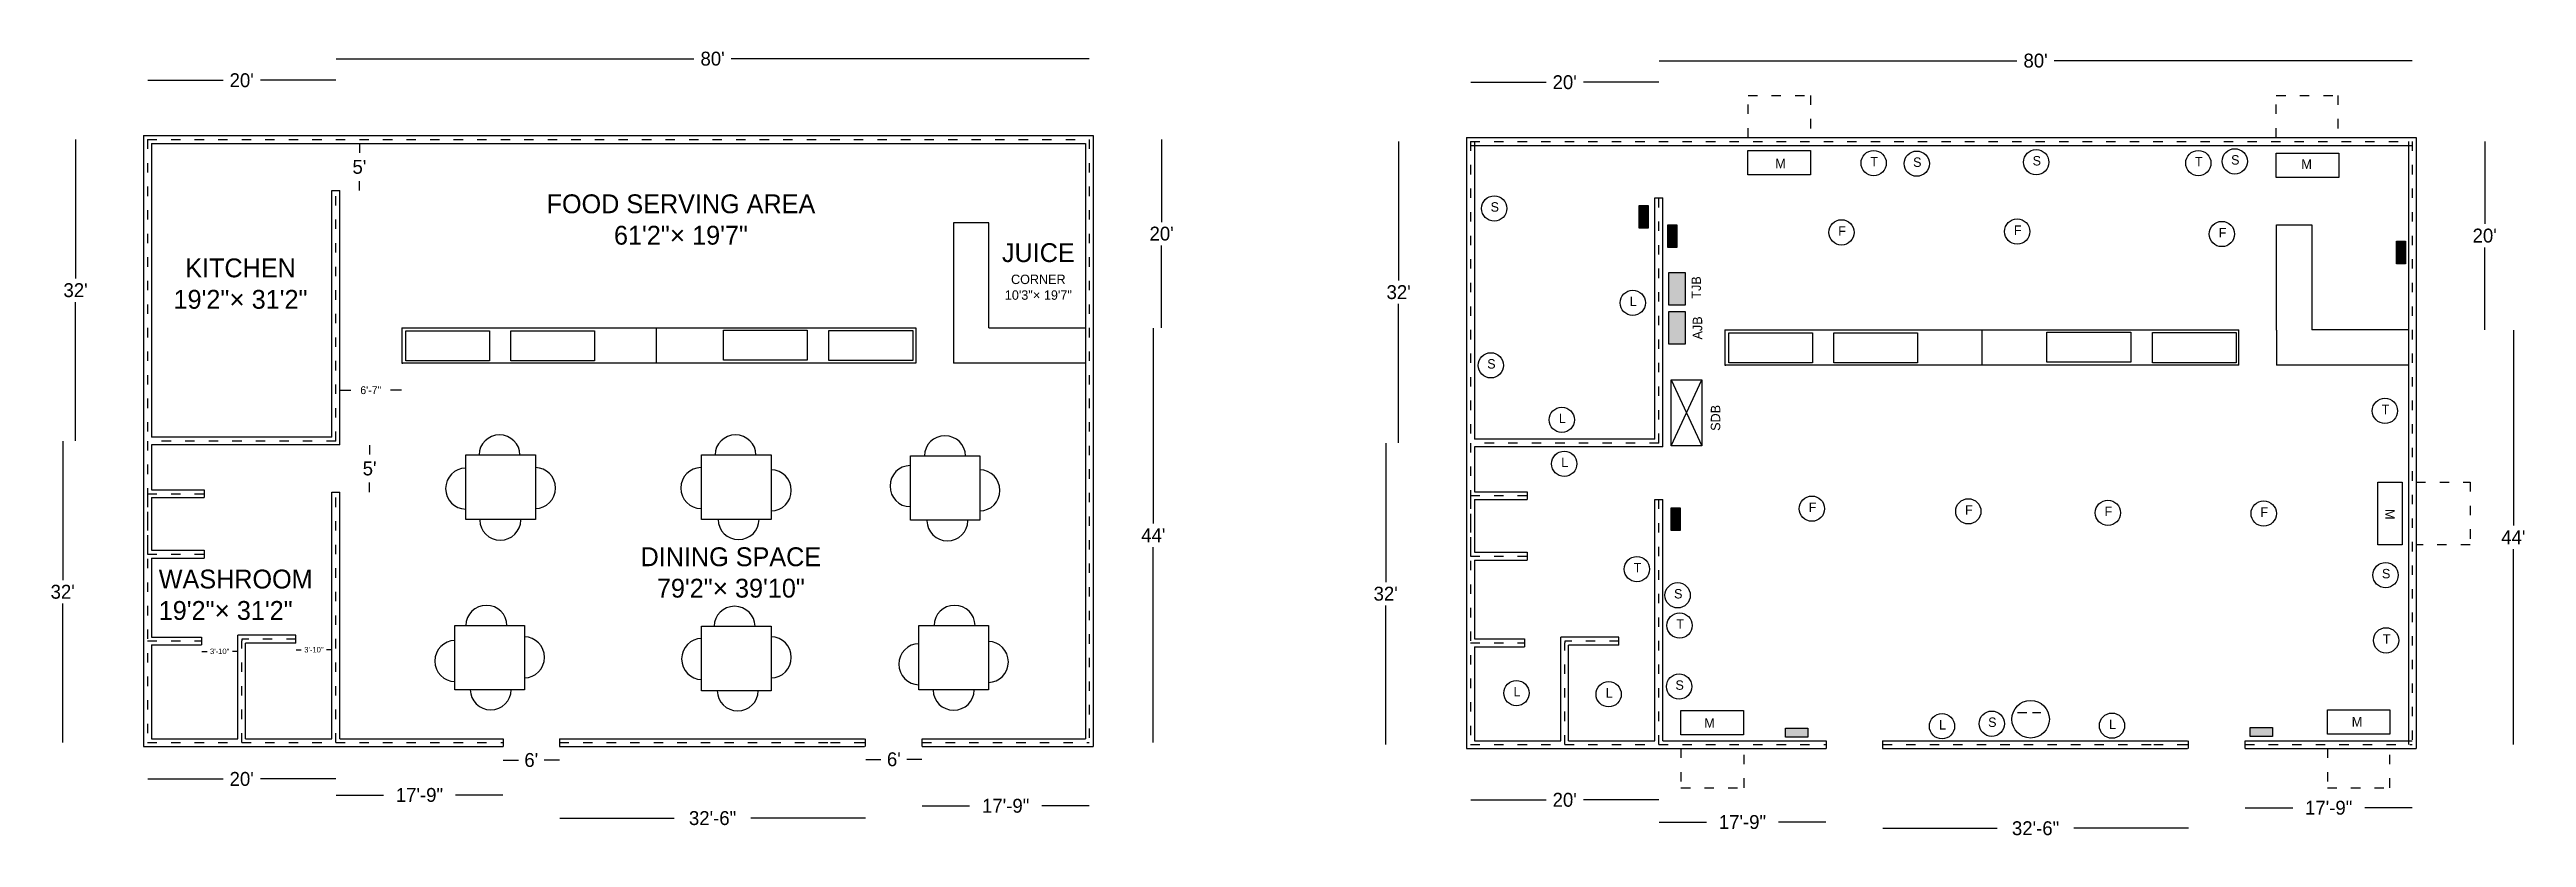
# Model space of a CAD drawing. Header units: inches. Extents: x -9 to 3147, y -5 to 998.
import ezdxf

# ---------------------------------------------------------------- set-up
doc = ezdxf.new("R2010")
doc.units = ezdxf.units.IN
doc.header["$MEASUREMENT"] = 0
doc.linetypes.add('ACAD_ISO03W100', pattern=[30, 12, -18])
doc.dimstyles.get("Standard").update_dxf_attribs({"dimtxt": 17.68, "dimasz": 0.18, "dimexe": 0.18, "dimexo": 0.0625, "dimgap": 6.09, "dimtad": 0, "dimtih": 1, "dimtoh": 1, "dimdec": 0, "dimzin": 0, "dimdsep": 46, "dimlunit": 3, "dimtxsty": 'Standard', "dimcen": 0.09, "dimse1": 1, "dimse2": 1, "dimadec": 0, "dimazin": 0, "dimtfac": 1, "dimtdec": 0, "dimtofl": 0, "dimtmove": 0, "dimatfit": 3, "dimfxl": 1, "dimtolj": 1, "dimtzin": 0, "dimarcsym": 0})

# ---------------------------------------------------------------- blocks, each defined once
blk = doc.blocks.new('*D31')
at = {"color": 0, "lineweight": -2}
for p, q in [((1801.9, 956.4), (1898, 956.4)), ((2041.6, 956.4), (1945.5, 956.4))]:
    blk.add_line(p, q, dxfattribs=at)
at = {"color": 0}
for points in [[(1801.9, 956.4), (1801.9, 956.3), (1801.7, 956.4)], [(2041.6, 956.4), (2041.6, 956.3), (2041.7, 956.4)]]:
    blk.add_solid(points, dxfattribs=at)
at = {"layer": 'Defpoints', "color": 0}
for p in [(2041.7, 956.4), (1801.7, 881.1), (2041.7, 881.1)]:
    blk.add_point(p, dxfattribs=at)
at = {"color": 0, "insert": (1921.7, 956.4), "char_height": 17.68, "attachment_point": 5}
blk.add_mtext("\\A1;20'", dxfattribs=at)
blk = doc.blocks.new('*D32')
at = {"color": 0, "lineweight": -2}
for p, q in [((2041.9, 983.9), (2498, 983.9)), ((3001.6, 983.9), (2545.5, 983.9))]:
    blk.add_line(p, q, dxfattribs=at)
at = {"color": 0}
for points in [[(2041.9, 984), (2041.9, 983.9), (2041.7, 983.9)], [(3001.6, 984), (3001.6, 983.9), (3001.7, 983.9)]]:
    blk.add_solid(points, dxfattribs=at)
at = {"layer": 'Defpoints', "color": 0}
for p in [(3001.7, 983.9), (2041.7, 881.1), (3001.7, 881.1)]:
    blk.add_point(p, dxfattribs=at)
at = {"color": 0, "insert": (2521.7, 983.9), "char_height": 17.68, "attachment_point": 5}
blk.add_mtext("\\A1;80'", dxfattribs=at)
blk = doc.blocks.new('*D33')
at = {"color": 0, "lineweight": -2}
for p, q in [((1710.1, 880.9), (1710.1, 704)), ((1710.1, 497.2), (1710.1, 674.1))]:
    blk.add_line(p, q, dxfattribs=at)
at = {"color": 0}
for points in [[(1710.1, 880.9), (1710.1, 880.9), (1710.1, 881.1)], [(1710.1, 497.2), (1710.1, 497.2), (1710.1, 497.1)]]:
    blk.add_solid(points, dxfattribs=at)
at = {"layer": 'Defpoints', "color": 0}
for p in [(1710.1, 881.1), (1801.7, 881.1), (1801.7, 497.1)]:
    blk.add_point(p, dxfattribs=at)
at = {"color": 0, "insert": (1710.1, 689.1), "char_height": 17.68, "attachment_point": 5}
blk.add_mtext("\\A1;32'", dxfattribs=at)
blk = doc.blocks.new('*D34')
at = {"color": 0, "lineweight": -2}
for p, q in [((1693.6, 496.9), (1693.6, 320)), ((1693.6, 113.2), (1693.6, 290.1))]:
    blk.add_line(p, q, dxfattribs=at)
at = {"color": 0}
for points in [[(1693.6, 496.9), (1693.7, 496.9), (1693.6, 497.1)], [(1693.6, 113.2), (1693.7, 113.2), (1693.6, 113.1)]]:
    blk.add_solid(points, dxfattribs=at)
at = {"layer": 'Defpoints', "color": 0}
for p in [(1801.7, 497.1), (1693.6, 113.1), (1801.7, 113.1)]:
    blk.add_point(p, dxfattribs=at)
at = {"color": 0, "insert": (1693.6, 305.1), "char_height": 17.68, "attachment_point": 5}
blk.add_mtext("\\A1;32'", dxfattribs=at)
blk = doc.blocks.new('*D27')
at = {"color": 0, "lineweight": -2}
for p, q in [((1801.9, 42.7), (1898, 42.7)), ((2041.6, 42.7), (1945.5, 42.7))]:
    blk.add_line(p, q, dxfattribs=at)
at = {"color": 0}
for points in [[(1801.9, 42.8), (1801.9, 42.7), (1801.7, 42.7)], [(2041.6, 42.8), (2041.6, 42.7), (2041.7, 42.7)]]:
    blk.add_solid(points, dxfattribs=at)
at = {"layer": 'Defpoints', "color": 0}
for p in [(1801.7, 89), (2041.7, 89), (2041.7, 42.7)]:
    blk.add_point(p, dxfattribs=at)
at = {"color": 0, "insert": (1921.7, 42.7), "char_height": 17.68, "attachment_point": 5}
blk.add_mtext("\\A1;20'", dxfattribs=at)
blk = doc.blocks.new('*D28')
at = {"color": 0, "lineweight": -2}
for p, q in [((2041.9, 14.4), (2102.4, 14.4)), ((2254.6, 14.4), (2194.1, 14.4))]:
    blk.add_line(p, q, dxfattribs=at)
at = {"color": 0}
for points in [[(2041.9, 14.4), (2041.9, 14.4), (2041.7, 14.4)], [(2254.6, 14.4), (2254.6, 14.4), (2254.8, 14.4)]]:
    blk.add_solid(points, dxfattribs=at)
at = {"layer": 'Defpoints', "color": 0}
for p in [(2041.7, 81.1), (2254.8, 81.1), (2254.8, 14.4)]:
    blk.add_point(p, dxfattribs=at)
at = {"color": 0, "insert": (2148.2, 14.4), "char_height": 17.68, "attachment_point": 5}
blk.add_mtext('\\A1;17\'-9"', dxfattribs=at)
blk = doc.blocks.new('*D35')
at = {"color": 0, "lineweight": -2}
for p, q in [((2788.9, 32.6), (2849.4, 32.6)), ((3001.6, 32.6), (2941.1, 32.6))]:
    blk.add_line(p, q, dxfattribs=at)
at = {"color": 0}
for points in [[(2788.9, 32.6), (2788.9, 32.6), (2788.7, 32.6)], [(3001.6, 32.6), (3001.6, 32.6), (3001.7, 32.6)]]:
    blk.add_solid(points, dxfattribs=at)
at = {"layer": 'Defpoints', "color": 0}
for p in [(2788.7, 113.1), (3001.7, 113.1), (2788.7, 32.6)]:
    blk.add_point(p, dxfattribs=at)
at = {"color": 0, "insert": (2895.2, 32.6), "char_height": 17.68, "attachment_point": 5}
blk.add_mtext('\\A1;17\'-9"', dxfattribs=at)
blk = doc.blocks.new('*D29')
at = {"color": 0, "lineweight": -2}
for p, q in [((3130.5, 640.9), (3130.5, 392)), ((3130.5, 113.2), (3130.5, 362.1))]:
    blk.add_line(p, q, dxfattribs=at)
at = {"color": 0}
for points in [[(3130.4, 640.9), (3130.5, 640.9), (3130.5, 641.1)], [(3130.4, 113.2), (3130.5, 113.2), (3130.5, 113.1)]]:
    blk.add_solid(points, dxfattribs=at)
at = {"layer": 'Defpoints', "color": 0}
for p in [(3048.9, 641.1), (3130.5, 641.1), (3048.9, 113.1)]:
    blk.add_point(p, dxfattribs=at)
at = {"color": 0, "insert": (3130.5, 377.1), "char_height": 17.68, "attachment_point": 5}
blk.add_mtext("\\A1;44'", dxfattribs=at)
blk = doc.blocks.new('*D30')
at = {"color": 0, "lineweight": -2}
for p, q in [((3094, 880.9), (3094, 776)), ((3094, 641.2), (3094, 746.1))]:
    blk.add_line(p, q, dxfattribs=at)
at = {"color": 0}
for points in [[(3094, 880.9), (3094, 880.9), (3094, 881.1)], [(3094, 641.2), (3094, 641.2), (3094, 641.1)]]:
    blk.add_solid(points, dxfattribs=at)
at = {"layer": 'Defpoints', "color": 0}
for p in [(3001.7, 881.1), (3094, 881.1), (3001.7, 641.1)]:
    blk.add_point(p, dxfattribs=at)
at = {"color": 0, "insert": (3094, 761.1), "char_height": 17.68, "attachment_point": 5}
blk.add_mtext("\\A1;20'", dxfattribs=at)
blk = doc.blocks.new('*D44')
at = {"color": 0, "lineweight": -2}
for p, q in [((116.1, 958.9), (212.1, 958.9)), ((355.7, 958.9), (259.7, 958.9))]:
    blk.add_line(p, q, dxfattribs=at)
at = {"color": 0}
for points in [[(116.1, 958.9), (116.1, 958.8), (115.9, 958.9)], [(355.7, 958.9), (355.7, 958.8), (355.9, 958.9)]]:
    blk.add_solid(points, dxfattribs=at)
at = {"layer": 'Defpoints', "color": 0}
for p in [(355.9, 958.9), (115.9, 883.6), (355.9, 883.6)]:
    blk.add_point(p, dxfattribs=at)
at = {"color": 0, "insert": (235.9, 958.9), "char_height": 17.68, "attachment_point": 5}
blk.add_mtext("\\A1;20'", dxfattribs=at)
blk = doc.blocks.new('*D45')
at = {"color": 0, "lineweight": -2}
for p, q in [((356.1, 986.4), (812.1, 986.4)), ((1315.7, 986.4), (859.7, 986.4))]:
    blk.add_line(p, q, dxfattribs=at)
at = {"color": 0}
for points in [[(356.1, 986.5), (356.1, 986.4), (355.9, 986.4)], [(1315.7, 986.5), (1315.7, 986.4), (1315.9, 986.4)]]:
    blk.add_solid(points, dxfattribs=at)
at = {"layer": 'Defpoints', "color": 0}
for p in [(1315.9, 986.4), (355.9, 883.6), (1315.9, 883.6)]:
    blk.add_point(p, dxfattribs=at)
at = {"color": 0, "insert": (835.9, 986.4), "char_height": 17.68, "attachment_point": 5}
blk.add_mtext("\\A1;80'", dxfattribs=at)
blk = doc.blocks.new('*D46')
at = {"color": 0, "lineweight": -2}
for p, q in [((24.2, 883.4), (24.2, 706.5)), ((24.2, 499.7), (24.2, 676.6))]:
    blk.add_line(p, q, dxfattribs=at)
at = {"color": 0}
for points in [[(24.2, 883.4), (24.3, 883.4), (24.2, 883.6)], [(24.2, 499.7), (24.3, 499.7), (24.2, 499.6)]]:
    blk.add_solid(points, dxfattribs=at)
at = {"layer": 'Defpoints', "color": 0}
for p in [(24.2, 883.6), (115.9, 883.6), (115.9, 499.6)]:
    blk.add_point(p, dxfattribs=at)
at = {"color": 0, "insert": (24.2, 691.6), "char_height": 17.68, "attachment_point": 5}
blk.add_mtext("\\A1;32'", dxfattribs=at)
blk = doc.blocks.new('*D47')
at = {"color": 0, "lineweight": -2}
for p, q in [((7.8, 499.4), (7.8, 322.5)), ((7.8, 115.7), (7.8, 292.6))]:
    blk.add_line(p, q, dxfattribs=at)
at = {"color": 0}
for points in [[(7.8, 499.4), (7.8, 499.4), (7.8, 499.6)], [(7.8, 115.7), (7.8, 115.7), (7.8, 115.6)]]:
    blk.add_solid(points, dxfattribs=at)
at = {"layer": 'Defpoints', "color": 0}
for p in [(115.9, 499.6), (7.8, 115.6), (115.9, 115.6)]:
    blk.add_point(p, dxfattribs=at)
at = {"color": 0, "insert": (7.8, 307.6), "char_height": 17.68, "attachment_point": 5}
blk.add_mtext("\\A1;32'", dxfattribs=at)
blk = doc.blocks.new('*D48')
at = {"color": 0, "lineweight": -2}
for p, q in [((116.1, 69.3), (212.1, 69.3)), ((355.7, 69.3), (259.7, 69.3))]:
    blk.add_line(p, q, dxfattribs=at)
at = {"color": 0}
for points in [[(116.1, 69.4), (116.1, 69.3), (115.9, 69.3)], [(355.7, 69.4), (355.7, 69.3), (355.9, 69.3)]]:
    blk.add_solid(points, dxfattribs=at)
at = {"layer": 'Defpoints', "color": 0}
for p in [(115.9, 115.6), (355.9, 115.6), (355.9, 69.3)]:
    blk.add_point(p, dxfattribs=at)
at = {"color": 0, "insert": (235.9, 69.3), "char_height": 17.68, "attachment_point": 5}
blk.add_mtext("\\A1;20'", dxfattribs=at)
blk = doc.blocks.new('*D49')
at = {"color": 0, "lineweight": -2}
for p, q in [((356.1, 48.9), (416.5, 48.9)), ((568.7, 48.9), (508.3, 48.9))]:
    blk.add_line(p, q, dxfattribs=at)
at = {"color": 0}
for points in [[(356.1, 48.9), (356.1, 48.8), (355.9, 48.9)], [(568.7, 48.9), (568.7, 48.8), (568.9, 48.9)]]:
    blk.add_solid(points, dxfattribs=at)
at = {"layer": 'Defpoints', "color": 0}
for p in [(355.9, 115.6), (568.9, 115.6), (568.9, 48.9)]:
    blk.add_point(p, dxfattribs=at)
at = {"color": 0, "insert": (462.4, 48.9), "char_height": 17.68, "attachment_point": 5}
blk.add_mtext('\\A1;17\'-9"', dxfattribs=at)
blk = doc.blocks.new('*D50')
at = {"color": 0, "lineweight": -2}
for p, q in [((1103.1, 35.1), (1163.5, 35.1)), ((1315.7, 35.1), (1255.3, 35.1))]:
    blk.add_line(p, q, dxfattribs=at)
at = {"color": 0}
for points in [[(1103.1, 35.1), (1103.1, 35.1), (1102.9, 35.1)], [(1315.7, 35.1), (1315.7, 35.1), (1315.9, 35.1)]]:
    blk.add_solid(points, dxfattribs=at)
at = {"layer": 'Defpoints', "color": 0}
for p in [(1102.9, 115.6), (1315.9, 115.6), (1102.9, 35.1)]:
    blk.add_point(p, dxfattribs=at)
at = {"color": 0, "insert": (1209.4, 35.1), "char_height": 17.68, "attachment_point": 5}
blk.add_mtext('\\A1;17\'-9"', dxfattribs=at)
blk = doc.blocks.new('*D51')
at = {"color": 0, "lineweight": -2}
for p, q in [((1397.5, 643.4), (1397.5, 394.5)), ((1397.5, 115.7), (1397.5, 364.6))]:
    blk.add_line(p, q, dxfattribs=at)
at = {"color": 0}
for points in [[(1397.5, 643.4), (1397.5, 643.4), (1397.5, 643.6)], [(1397.5, 115.7), (1397.5, 115.7), (1397.5, 115.6)]]:
    blk.add_solid(points, dxfattribs=at)
at = {"layer": 'Defpoints', "color": 0}
for p in [(1315.9, 643.6), (1397.5, 643.6), (1315.9, 115.6)]:
    blk.add_point(p, dxfattribs=at)
at = {"color": 0, "insert": (1397.5, 379.6), "char_height": 17.68, "attachment_point": 5}
blk.add_mtext("\\A1;44'", dxfattribs=at)
blk = doc.blocks.new('*D40')
at = {"color": 0, "lineweight": -2}
for p, q in [((1408.1, 883.4), (1408.1, 778.5)), ((1408.1, 643.7), (1408.1, 748.6))]:
    blk.add_line(p, q, dxfattribs=at)
at = {"color": 0}
for points in [[(1408.1, 883.4), (1408.2, 883.4), (1408.1, 883.6)], [(1408.1, 643.7), (1408.2, 643.7), (1408.1, 643.6)]]:
    blk.add_solid(points, dxfattribs=at)
at = {"layer": 'Defpoints', "color": 0}
for p in [(1315.9, 883.6), (1408.1, 883.6), (1315.9, 643.6)]:
    blk.add_point(p, dxfattribs=at)
at = {"color": 0, "insert": (1408.1, 763.6), "char_height": 17.68, "attachment_point": 5}
blk.add_mtext("\\A1;20'", dxfattribs=at)
blk = doc.blocks.new('*D41')
at = {"color": 0, "lineweight": -2}
for p, q in [((569.1, 93.4), (588.5, 93.4)), ((640.7, 93.4), (621.3, 93.4))]:
    blk.add_line(p, q, dxfattribs=at)
at = {"color": 0}
for points in [[(569.1, 93.4), (569.1, 93.3), (568.9, 93.4)], [(640.7, 93.4), (640.7, 93.3), (640.9, 93.4)]]:
    blk.add_solid(points, dxfattribs=at)
at = {"layer": 'Defpoints', "color": 0}
for p in [(568.9, 115.6), (640.9, 115.6), (640.9, 93.4)]:
    blk.add_point(p, dxfattribs=at)
at = {"color": 0, "insert": (604.9, 93.4), "char_height": 17.68, "attachment_point": 5}
blk.add_mtext("\\A1;6'", dxfattribs=at)
blk = doc.blocks.new('*D52')
at = {"color": 0, "lineweight": -2}
for p, q in [((1031.1, 94.3), (1050.5, 94.3)), ((1102.7, 94.3), (1083.3, 94.3))]:
    blk.add_line(p, q, dxfattribs=at)
at = {"color": 0}
for points in [[(1031.1, 94.3), (1031.1, 94.2), (1030.9, 94.3)], [(1102.7, 94.3), (1102.7, 94.2), (1102.9, 94.3)]]:
    blk.add_solid(points, dxfattribs=at)
at = {"layer": 'Defpoints', "color": 0}
for p in [(1030.9, 115.6), (1102.9, 115.6), (1102.9, 94.3)]:
    blk.add_point(p, dxfattribs=at)
at = {"color": 0, "insert": (1066.9, 94.3), "char_height": 17.68, "attachment_point": 5}
blk.add_mtext("\\A1;6'", dxfattribs=at)
blk = doc.blocks.new('*D53')
at = {"color": 0, "lineweight": -2}
for p, q in [((361.1, 564.3), (375.1, 564.3)), ((439.7, 564.3), (425.6, 564.3))]:
    blk.add_line(p, q, dxfattribs=at)
at = {"color": 0}
for points in [[(361.1, 564.3), (361.1, 564.2), (360.9, 564.3)], [(439.7, 564.3), (439.7, 564.2), (439.9, 564.3)]]:
    blk.add_solid(points, dxfattribs=at)
at = {"layer": 'Defpoints', "color": 0}
for p in [(360.9, 621.2), (439.9, 621.2), (360.9, 564.3)]:
    blk.add_point(p, dxfattribs=at)
at = {"color": 0, "insert": (400.4, 564.3), "char_height": 10, "attachment_point": 5}
blk.add_mtext('\\A1;6\'-7"', dxfattribs=at)
blk = doc.blocks.new('*D54')
at = {"color": 0, "linetype": 'ACAD_ISO03W100', "lineweight": -2}
for p, q in [((385.9, 878.4), (385.9, 863.5)), ((385.9, 818.7), (385.9, 833.6))]:
    blk.add_line(p, q, dxfattribs=at)
at = {"color": 0, "linetype": 'ACAD_ISO03W100'}
for points in [[(385.9, 878.4), (385.9, 878.4), (385.9, 878.6)], [(385.9, 818.7), (385.9, 818.7), (385.9, 818.6)]]:
    blk.add_solid(points, dxfattribs=at)
at = {"layer": 'Defpoints', "color": 0, "linetype": 'ACAD_ISO03W100'}
for p in [(355.9, 878.6), (385.9, 878.6), (355.9, 818.6)]:
    blk.add_point(p, dxfattribs=at)
at = {"color": 0, "linetype": 'ACAD_ISO03W100', "insert": (385.9, 848.6), "char_height": 17.68, "attachment_point": 5}
blk.add_mtext("\\A1;5'", dxfattribs=at)
blk = doc.blocks.new('*D42')
at = {"color": 0, "linetype": 'ACAD_ISO03W100', "lineweight": -2}
for p, q in [((185, 231.8), (191.7, 231.8)), ((230.7, 231.8), (224, 231.8))]:
    blk.add_line(p, q, dxfattribs=at)
at = {"color": 0, "linetype": 'ACAD_ISO03W100'}
for points in [[(185, 231.9), (185, 231.8), (184.8, 231.8)], [(230.7, 231.9), (230.7, 231.8), (230.9, 231.8)]]:
    blk.add_solid(points, dxfattribs=at)
at = {"layer": 'Defpoints', "color": 0, "linetype": 'ACAD_ISO03W100'}
for p in [(184.8, 269.3), (230.9, 269.3), (184.8, 231.8)]:
    blk.add_point(p, dxfattribs=at)
at = {"color": 0, "linetype": 'ACAD_ISO03W100', "insert": (207.8, 231.8), "char_height": 7, "attachment_point": 5}
blk.add_mtext('\\A1;3\'-10"', dxfattribs=at)
blk = doc.blocks.new('*D43')
at = {"color": 0, "linetype": 'ACAD_ISO03W100', "lineweight": -2}
for p, q in [((305.1, 233.9), (311.7, 233.9)), ((350.7, 233.9), (344.1, 233.9))]:
    blk.add_line(p, q, dxfattribs=at)
at = {"color": 0, "linetype": 'ACAD_ISO03W100'}
for points in [[(305.1, 234), (305.1, 233.9), (304.9, 233.9)], [(350.7, 234), (350.7, 233.9), (350.9, 233.9)]]:
    blk.add_solid(points, dxfattribs=at)
at = {"layer": 'Defpoints', "color": 0, "linetype": 'ACAD_ISO03W100'}
for p in [(304.9, 278.9), (350.9, 278.9), (350.9, 233.9)]:
    blk.add_point(p, dxfattribs=at)
at = {"color": 0, "linetype": 'ACAD_ISO03W100', "insert": (327.9, 233.9), "char_height": 7, "attachment_point": 5}
blk.add_mtext('\\A1;3\'-10"', dxfattribs=at)
blk = doc.blocks.new('*D55')
at = {"color": 0, "linetype": 'ACAD_ISO03W100', "lineweight": -2}
for p, q in [((398.9, 494.4), (398.9, 479.5)), ((398.9, 434.7), (398.9, 449.6))]:
    blk.add_line(p, q, dxfattribs=at)
at = {"color": 0, "linetype": 'ACAD_ISO03W100'}
for points in [[(398.9, 494.4), (398.9, 494.4), (398.9, 494.6)], [(398.9, 434.7), (398.9, 434.7), (398.9, 434.6)]]:
    blk.add_solid(points, dxfattribs=at)
at = {"layer": 'Defpoints', "color": 0, "linetype": 'ACAD_ISO03W100'}
for p in [(355.9, 494.6), (398.9, 494.6), (355.9, 434.6)]:
    blk.add_point(p, dxfattribs=at)
at = {"color": 0, "linetype": 'ACAD_ISO03W100', "insert": (398.9, 464.6), "char_height": 17.68, "attachment_point": 5}
blk.add_mtext("\\A1;5'", dxfattribs=at)
blk = doc.blocks.new('*D56')
at = {"color": 0, "lineweight": -2}
for p, q in [((641.1, 19.4), (787.1, 19.4)), ((1030.7, 19.4), (884.7, 19.4))]:
    blk.add_line(p, q, dxfattribs=at)
at = {"color": 0}
for points in [[(641.1, 19.4), (641.1, 19.3), (640.9, 19.4)], [(1030.7, 19.4), (1030.7, 19.3), (1030.9, 19.4)]]:
    blk.add_solid(points, dxfattribs=at)
at = {"layer": 'Defpoints', "color": 0}
for p in [(640.9, 115.6), (1030.9, 115.6), (1030.9, 19.4)]:
    blk.add_point(p, dxfattribs=at)
at = {"color": 0, "insert": (835.9, 19.4), "char_height": 17.68, "attachment_point": 5}
blk.add_mtext('\\A1;32\'-6"', dxfattribs=at)
blk = doc.blocks.new('*D57')
at = {"color": 0, "lineweight": -2}
for p, q in [((2326.9, 6.5), (2472.9, 6.5)), ((2716.6, 6.5), (2570.6, 6.5))]:
    blk.add_line(p, q, dxfattribs=at)
at = {"color": 0}
for points in [[(2326.9, 6.5), (2326.9, 6.5), (2326.8, 6.5)], [(2716.6, 6.5), (2716.6, 6.5), (2716.7, 6.5)]]:
    blk.add_solid(points, dxfattribs=at)
at = {"layer": 'Defpoints', "color": 0}
for p in [(2326.8, 113.1), (2716.7, 113.1), (2716.7, 6.5)]:
    blk.add_point(p, dxfattribs=at)
at = {"color": 0, "insert": (2521.7, 6.5), "char_height": 17.68, "attachment_point": 5}
blk.add_mtext('\\A1;32\'-6"', dxfattribs=at)

msp = doc.modelspace()

# ---------------------------------------------------------------- hatches: boundary and pattern name
for color, points in [(8, [(2028.2, 799.4), (2016.5, 799.4), (2016.5, 770.7), (2028.2, 770.7)]), (8, [(2064.8, 774.7), (2053.2, 774.7), (2053.2, 746), (2064.8, 746)]), (8, [(2993.1, 754.1), (2981.5, 754.1), (2981.5, 725.4), (2993.1, 725.4)]), (74, [(2075.1, 714.4), (2054.6, 714.4), (2054.6, 672.5), (2075.1, 672.5)]), (4, [(2075.1, 664.7), (2054.6, 664.7), (2054.6, 622.9), (2075.1, 622.9)]), (8, [(2069, 414.4), (2057.3, 414.4), (2057.3, 385.7), (2069, 385.7)])]:
    msp.add_hatch(color=color).paths.add_polyline_path(points)
h = msp.add_hatch(color=8)
h.paths.add_polyline_path([(2231.7, 134.1), (2203.1, 134.1), (2203.1, 122.5), (2231.7, 122.5)])
h.paths.add_polyline_path([(2823.7, 135), (2795.1, 135), (2795.1, 123.3), (2823.7, 123.3)])

# ---------------------------------------------------------------- linework, layer by layer
at = {"linetype": 'ACAD_ISO03W100'}
for p, q in [((2155.3, 886.1), (2155.3, 939.7)), ((2155.3, 939.7), (2234.8, 939.7)), ((2234.8, 939.7), (2234.8, 886.1)), ((2828.4, 886.1), (2828.4, 939.7)), ((2828.4, 939.7), (2906.7, 939.7)), ((2906.7, 939.7), (2906.7, 886.1)), ((115.9, 883.6), (355.9, 883.6)), ((115.9, 883.6), (115.9, 499.6)), ((115.9, 883.6), (115.9, 499.6)), ((355.9, 883.6), (1315.9, 883.6)), ((1315.9, 883.6), (1315.9, 643.6)), ((1801.7, 881.1), (2041.7, 881.1)), ((1801.7, 881.1), (1801.7, 497.1)), ((1801.7, 881.1), (1801.7, 497.1)), ((2041.7, 881.1), (3001.7, 881.1)), ((3001.7, 881.1), (3001.7, 641.1)), ((350.9, 818.6), (360.9, 818.6)), ((355.9, 499.6), (355.9, 818.6)), ((2041.7, 497.1), (2041.7, 809.1)), ((1315.9, 643.6), (1315.9, 115.6)), ((3001.7, 641.1), (3001.7, 113.1)), ((115.9, 499.6), (115.9, 115.6)), ((355.9, 499.6), (115.9, 499.6)), ((115.9, 499.6), (115.9, 427.6)), ((355.9, 494.6), (120.9, 494.6)), ((1801.7, 497.1), (1801.7, 113.1)), ((2041.7, 497.1), (1801.7, 497.1)), ((1801.7, 497.1), (1801.7, 425.1)), ((2041.7, 492.1), (1806.7, 492.1)), ((3006.7, 447.3), (3075.4, 447.3)), ((3075.4, 447.3), (3075.4, 367.6)), ((115.9, 432.6), (187.9, 432.6)), ((115.9, 427.6), (115.9, 355.6)), ((350.9, 434.6), (360.9, 434.6)), ((355.9, 115.6), (355.9, 434.6)), ((1801.7, 430.1), (1873.7, 430.1)), ((1801.7, 425.1), (1801.7, 353.1)), ((2041.7, 113.1), (2041.7, 425.1)), ((115.9, 355.6), (187.9, 355.6)), ((1801.7, 353.1), (1873.7, 353.1)), ((3075.4, 367.6), (3006.7, 367.6)), ((115.9, 245.1), (184.8, 245.1)), ((304.9, 247.3), (235.9, 247.3)), ((235.9, 247.3), (235.9, 245.1)), ((235.9, 115.6), (235.9, 245.1)), ((1801.7, 242.6), (1870.6, 242.6)), ((1990.7, 244.8), (1921.7, 244.8)), ((1921.7, 244.8), (1921.7, 242.6)), ((1921.7, 113.1), (1921.7, 242.6)), ((115.9, 115.6), (355.9, 115.6)), ((355.9, 115.6), (568.9, 115.6)), ((640.9, 115.6), (986.3, 115.6)), ((986.3, 115.6), (1017.5, 115.6)), ((1017.5, 120.6), (1030.9, 120.6)), ((1017.5, 115.6), (1030.9, 115.6)), ((1017.5, 110.6), (1030.9, 110.6)), ((1102.9, 115.6), (1315.9, 115.6)), ((1801.7, 113.1), (2041.7, 113.1)), ((2041.7, 113.1), (2254.8, 113.1)), ((2069.8, 108.1), (2069.8, 58.2)), ((2150.5, 58.2), (2150.5, 108.1)), ((2326.8, 113.1), (2672.2, 113.1)), ((2672.2, 113.1), (2703.4, 113.1)), ((2703.4, 118.1), (2716.7, 118.1)), ((2703.4, 113.1), (2716.7, 113.1)), ((2703.4, 108.1), (2716.7, 108.1)), ((2788.7, 113.1), (3001.7, 113.1)), ((2893.6, 108.1), (2893.6, 58.2)), ((2973.3, 58.2), (2973.3, 108.1)), ((2069.8, 58.2), (2150.5, 58.2)), ((2893.6, 58.2), (2973.3, 58.2))]:
    msp.add_line(p, q, dxfattribs=at)
for p, q in [((110.9, 888.6), (355.9, 888.6)), ((110.9, 888.6), (110.9, 499.6)), ((355.9, 888.6), (1320.9, 888.6)), ((1320.9, 888.6), (1320.9, 643.6)), ((1796.7, 886.1), (2041.7, 886.1)), ((1796.7, 886.1), (1796.7, 497.1)), ((2041.7, 886.1), (3006.7, 886.1)), ((3006.7, 886.1), (3006.7, 641.1)), ((120.9, 878.6), (355.9, 878.6)), ((120.9, 878.6), (120.9, 504.6)), ((355.9, 878.6), (1310.9, 878.6)), ((1310.9, 878.6), (1310.9, 643.6)), ((1801.7, 876.1), (2041.7, 876.1)), ((1806.7, 881.1), (1806.7, 502.1)), ((2041.7, 876.1), (3001.7, 876.1)), ((2996.7, 881.1), (2996.7, 641.1)), ((350.9, 504.6), (350.9, 818.6)), ((360.9, 494.6), (360.9, 818.6)), ((2036.7, 502.1), (2036.7, 809.1)), ((2036.7, 809.1), (2046.7, 809.1)), ((2046.7, 492.1), (2046.7, 809.1)), ((1187.9, 777.6), (1142.9, 777.6)), ((1142.9, 777.6), (1142.9, 643.6)), ((1187.9, 643.6), (1187.9, 777.6)), ((2828.7, 640.9), (2828.7, 774.9)), ((2828.7, 774.9), (2873.7, 774.9)), ((2873.7, 774.9), (2873.9, 641)), ((439.9, 643.6), (1094.9, 643.6)), ((439.9, 643.6), (439.9, 598.8)), ((764.1, 643.6), (764.1, 598.8)), ((1094.9, 643.6), (1094.9, 598.8)), ((1142.9, 643.6), (1142.9, 598.8)), ((1187.9, 643.6), (1310.9, 643.6)), ((1310.9, 643.6), (1310.9, 120.6)), ((1320.9, 643.6), (1320.9, 110.6)), ((2125.7, 641.1), (2780.7, 641.1)), ((2125.7, 641.1), (2125.7, 596.3)), ((2453.2, 641.1), (2453.2, 596.3)), ((2780.7, 596.3), (2780.7, 641.1)), ((2828.7, 640.9), (2828.7, 596.3)), ((2996.7, 641.1), (2873.9, 641)), ((2996.7, 641.1), (2996.7, 113.1)), ((3006.7, 641.1), (3006.7, 108.1)), ((439.9, 598.8), (441.2, 598.8)), ((1094.9, 598.8), (441.2, 598.8)), ((1310.9, 598.8), (1142.9, 598.8)), ((2057.3, 493.6), (2096.3, 577.6)), ((2057.3, 577.6), (2096.3, 493.6)), ((2125.7, 596.3), (2127.1, 596.3)), ((2780.7, 596.3), (2127.1, 596.3)), ((2996.7, 596.3), (2828.7, 596.3)), ((110.9, 499.6), (110.9, 110.6)), ((350.9, 504.6), (120.9, 504.6)), ((120.9, 494.6), (120.9, 437.6)), ((360.9, 494.6), (120.9, 494.6)), ((1796.7, 497.1), (1796.7, 108.1)), ((2036.7, 502.1), (1806.7, 502.1)), ((1806.7, 492.1), (1806.7, 435.1)), ((2046.7, 492.1), (1806.7, 492.1)), ((120.9, 437.6), (187.9, 437.6)), ((120.9, 427.6), (120.9, 360.6)), ((120.9, 427.6), (187.9, 427.6)), ((187.9, 437.6), (187.9, 427.6)), ((350.9, 120.6), (350.9, 434.6)), ((360.9, 120.6), (360.9, 434.6)), ((1806.7, 435.1), (1873.7, 435.1)), ((1806.7, 425.1), (1806.7, 358.1)), ((1806.7, 425.1), (1873.7, 425.1)), ((1873.7, 435.1), (1873.7, 425.1)), ((2036.7, 118.1), (2036.7, 425.1)), ((2036.7, 425.1), (2046.7, 425.1)), ((2046.7, 118.1), (2046.7, 425.1)), ((120.9, 360.6), (187.9, 360.6)), ((120.9, 350.6), (120.9, 250.1)), ((120.9, 350.6), (187.9, 350.6)), ((187.9, 360.6), (187.9, 350.6)), ((1806.7, 358.1), (1873.7, 358.1)), ((1806.7, 348.1), (1806.7, 247.6)), ((1806.7, 348.1), (1873.7, 348.1)), ((1873.7, 358.1), (1873.7, 348.1)), ((120.9, 250.1), (184.8, 250.1)), ((120.9, 240.1), (120.9, 120.6)), ((120.9, 240.1), (184.8, 240.1)), ((184.8, 250.1), (184.8, 240.1)), ((230.9, 120.6), (230.9, 252.3)), ((304.9, 252.3), (230.9, 252.3)), ((240.9, 120.6), (240.9, 242.3)), ((304.9, 242.3), (240.9, 242.3)), ((304.9, 242.3), (304.9, 252.3)), ((1806.7, 247.6), (1870.6, 247.6)), ((1806.7, 237.6), (1806.7, 118.1)), ((1806.7, 237.6), (1870.6, 237.6)), ((1870.6, 247.6), (1870.6, 237.6)), ((1916.7, 118.1), (1916.7, 249.8)), ((1990.7, 249.8), (1916.7, 249.8)), ((1926.7, 118.1), (1926.7, 239.8)), ((1990.7, 239.8), (1926.7, 239.8)), ((1990.7, 239.8), (1990.7, 249.8)), ((2498.6, 154), (2510.7, 154)), ((2517.6, 154), (2528.6, 154)), ((110.9, 110.6), (355.9, 110.6)), ((120.9, 120.6), (230.9, 120.6)), ((240.9, 120.6), (350.9, 120.6)), ((355.9, 110.6), (568.9, 110.6)), ((360.9, 120.6), (568.9, 120.6)), ((568.9, 120.6), (568.9, 110.6)), ((640.9, 120.6), (986.3, 120.6)), ((640.9, 120.6), (640.9, 110.6)), ((640.9, 110.6), (986.3, 110.6)), ((986.3, 120.6), (1017.5, 120.6)), ((986.3, 110.6), (1017.5, 110.6)), ((1030.9, 110.6), (1030.9, 120.6)), ((1102.9, 120.6), (1310.9, 120.6)), ((1102.9, 110.6), (1102.9, 120.6)), ((1102.9, 110.6), (1320.9, 110.6)), ((1796.7, 108.1), (2041.7, 108.1)), ((1806.7, 118.1), (1916.7, 118.1)), ((1926.7, 118.1), (2036.7, 118.1)), ((2041.7, 108.1), (2254.8, 108.1)), ((2046.7, 118.1), (2254.8, 118.1)), ((2254.8, 118.1), (2254.8, 108.1)), ((2326.8, 118.1), (2672.2, 118.1)), ((2326.8, 118.1), (2326.8, 108.1)), ((2326.8, 108.1), (2672.2, 108.1)), ((2672.2, 118.1), (2703.4, 118.1)), ((2672.2, 108.1), (2703.4, 108.1)), ((2716.7, 108.1), (2716.7, 118.1)), ((2788.7, 118.1), (3001.7, 118.1)), ((2788.7, 108.1), (2788.7, 118.1)), ((2788.7, 108.1), (3006.7, 108.1))]:
    msp.add_line(p, q)
for points in [[(2155.1, 869.5), (2234.8, 869.5), (2234.8, 838.4), (2155.1, 838.4)], [(2828.4, 866.2), (2908.1, 866.2), (2908.1, 835.2), (2828.4, 835.2)], [(2028.2, 799.4), (2028.2, 770.7), (2016.5, 770.7), (2016.5, 799.4)], [(2064.8, 774.7), (2064.8, 746), (2053.2, 746), (2053.2, 774.7)], [(2993.1, 754.1), (2993.1, 725.4), (2981.5, 725.4), (2981.5, 754.1)], [(2054.6, 714.4), (2075.1, 714.4), (2075.1, 672.5), (2054.6, 672.5)], [(2054.6, 664.7), (2075.1, 664.7), (2075.1, 622.9), (2054.6, 622.9)], [(444.9, 640), (551.8, 640), (551.8, 601.8), (444.9, 601.8)], [(578.7, 640), (685.6, 640), (685.6, 601.8), (578.7, 601.8)], [(849.8, 640.8), (956.6, 640.8), (956.6, 602.6), (849.8, 602.6)], [(984.2, 640.3), (1091.1, 640.3), (1091.1, 602.1), (984.2, 602.1)], [(2130.7, 637.5), (2237.6, 637.5), (2237.6, 599.3), (2130.7, 599.3)], [(2264.5, 637.5), (2371.4, 637.5), (2371.4, 599.3), (2264.5, 599.3)], [(2536.2, 638.1), (2643.1, 638.1), (2643.1, 599.9), (2536.2, 599.9)], [(2670.7, 637.6), (2777.5, 637.6), (2777.5, 599.4), (2670.7, 599.4)], [(2057.3, 577.6), (2096.3, 577.6), (2096.3, 493.6), (2057.3, 493.6)], [(521.6, 481.9), (610.2, 481.9), (610.2, 399.8), (521.6, 399.8)], [(822, 481.9), (910.7, 481.9), (910.7, 399.8), (822, 399.8)], [(1087.9, 480.8), (1176.5, 480.8), (1176.5, 398.7), (1087.9, 398.7)], [(2957.8, 367.6), (2957.8, 447.3), (2988.8, 447.3), (2988.8, 367.6)], [(2069, 414.4), (2069, 385.7), (2057.3, 385.7), (2057.3, 414.4)], [(507.5, 264.8), (596.2, 264.8), (596.2, 182.7), (507.5, 182.7)], [(822, 263.7), (910.7, 263.7), (910.7, 181.6), (822, 181.6)], [(1098.7, 264.8), (1187.3, 264.8), (1187.3, 182.7), (1098.7, 182.7)], [(2069.8, 156.7), (2149.5, 156.7), (2149.5, 125.6), (2069.8, 125.6)], [(2231.7, 122.5), (2203.1, 122.5), (2203.1, 134.1), (2231.7, 134.1)], [(2823.7, 123.3), (2795.1, 123.3), (2795.1, 135), (2823.7, 135)], [(2893.6, 157.2), (2973.3, 157.2), (2973.3, 126.2), (2893.6, 126.2)]]:
    msp.add_lwpolyline(points, close=True)
for centre, radius in [((2315.4, 853.5), 16.1), ((2370.3, 852.8), 16.1), ((2522.5, 854.6), 16.1), ((2729.1, 853.5), 16.1), ((2775.5, 855.7), 16.1), ((1831.9, 795.8), 16.1), ((2274.4, 765.3), 16.1), ((2498.3, 766.3), 16.1), ((2759.1, 763.2), 16.1), ((2008.4, 675.6), 16.1), ((1827.6, 596), 16.1), ((1918, 526.6), 16.1), ((2966.9, 538), 16.1), ((1921.1, 470.7), 16.1), ((2236.7, 413.5), 16.1), ((2436, 410.1), 16.1), ((2613.9, 408.2), 16.1), ((2812.4, 407.3), 16.1), ((2013.7, 336.5), 16.1), ((2065.6, 303.2), 16.1), ((2967.7, 328.9), 16.1), ((2068.1, 264.7), 16.1), ((2968.3, 245.8), 16.1), ((1860.2, 178.7), 16.1), ((1977.7, 177.2), 16.1), ((2067.5, 187), 16.1), ((2515.4, 145.4), 23.9), ((2402.5, 136.5), 16.1), ((2465.9, 139.7), 16.1), ((2619.1, 137.2), 16.1)]:
    msp.add_circle(centre, radius)
for centre, major_axis in [((564.4, 481.9), (-26.1, 0)), ((865.1, 481.9), (-26.1, 0)), ((1132, 480.8), (-26.1, 0)), ((521.3, 439.1), (0, -26.1)), ((610.2, 439.7), (0, 26.1)), ((821, 439.7), (0, -26.1)), ((910.7, 436.8), (0, 26.1)), ((1087.6, 442.2), (0, -26.1)), ((1176.5, 436.8), (0, 26.1)), ((565.4, 399), (26.1, 0)), ((869, 399.7), (26.1, 0)), ((1135.2, 398.1), (26.1, 0)), ((547.7, 264.8), (-26.1, 0)), ((863.9, 263.7), (-26.1, 0)), ((1144.3, 264.8), (-26.1, 0)), ((507.6, 219.5), (0, -26.1)), ((596.2, 224.2), (0, 26.1)), ((822, 222.1), (0, -26.1)), ((910.7, 224.2), (0, 26.1)), ((1098.8, 215.5), (0, -26.1)), ((1187.3, 218.4), (0, 26.1)), ((553.3, 182.9), (26.1, 0)), ((868, 181.6), (26.1, 0)), ((1143.1, 182.4), (26.1, 0))]:
    msp.add_ellipse(centre, major_axis=major_axis, ratio=0.977273, start_param=3.141593, end_param=6.283185)

# ---------------------------------------------------------------- texts
for s, insert, char_height, width, attachment_point in [('M', (2196.7, 853), 12, 48.693, 5), ('T', (2316.1, 855.3), 12, 16.402, 5), ('{\\C3;S}', (2371, 854.6), 12, 16.402, 5), ('S', (2523.3, 856.4), 12, 16.402, 5), ('T', (2729.8, 855.3), 12, 16.402, 5), ('{\\C3;S}', (2776.2, 857.5), 12, 16.402, 5), ('M', (2867.1, 852.2), 12, 48.693, 5), ('FOOD SERVING AREA\\P61\'2"{\\fArial|b0|i0|c0|p34;×} 19\'7"', (795.6, 781.5), 24, 451.287, 5), ('S', (1832.6, 797.6), 12, 16.402, 5), ('F', (2275.1, 767.1), 12, 16.402, 5), ('F', (2499, 768.1), 12, 16.402, 5), ('F', (2759.9, 765), 12, 16.402, 5), ('KITCHEN\\P19\'2"{\\fArial|b0|i0|c0|p34;×} 31\'2"', (234.4, 699.9), 24, 227.578, 5), ('JUICE\\P{\\H0.5x;CORNER}\\P{\\H0.5x;10\'3"\\fArial|b0|i0|c0|p34;×\\Ftxt|c0; 19\'7"}', (1251, 715.4), 24, 227.578, 5), ('L', (2009.1, 677.4), 12, 16.402, 5), ('{\\C3;S}', (1828.3, 597.8), 12, 16.402, 5), ('T', (2967.6, 539.8), 12, 16.402, 5), ('L', (1918.7, 528.4), 12, 16.402, 5), ('L', (1921.8, 472.6), 12, 16.402, 5), ('F', (2237.5, 415.3), 12, 16.402, 5), ('F', (2436.7, 411.9), 12, 16.402, 5), ('F', (2614.6, 410), 12, 16.402, 5), ('F', (2813.1, 409.1), 12, 16.402, 5), ('DINING SPACE\\P79\'2"{\\fArial|b0|i0|c0|p34;×} 39\'10"', (859.2, 332.1), 24, 451.287, 5), ('WASHROOM\\P19\'2"{\\fArial|b0|i0|c0|p34;×} 31\'2"', (130.2, 335.9), 24, 227.578, 1), ('T', (2014.4, 338.3), 12, 16.402, 5), ('{\\C3;S}', (2968.4, 330.7), 12, 16.402, 5), ('S', (2066.4, 305.1), 12, 16.402, 5), ('T', (2068.8, 266.6), 12, 16.402, 5), ('T', (2969.1, 247.6), 12, 16.402, 5), ('{\\C3;S}', (2068.2, 188.8), 12, 16.402, 5), ('L', (1860.9, 180.5), 12, 16.402, 5), ('L', (1978.4, 179), 12, 16.402, 5), ('M', (2106.3, 140.7), 12, 48.693, 5), ('L', (2403.2, 138.3), 12, 16.402, 5), ('S', (2466.6, 141.5), 12, 16.402, 5), ('L', (2619.8, 139), 12, 16.402, 5), ('M', (2931.3, 142.1), 12, 48.693, 5)]:
    msp.add_mtext(s, dxfattribs=dict(insert=insert, char_height=char_height, width=width, attachment_point=attachment_point))
at = {"char_height": 12}
for s, insert, width, attachment_point, rotation in [('TJB', (2083.3, 680.9), 44.355, 1, 90), ('AJB', (2084.9, 628.9), 44.355, 1, 90), ('SDB', (2107.9, 512.6), 44.355, 1, 90), ('M', (2973.2, 406.3), 48.693, 5, 270)]:
    msp.add_mtext(s, dxfattribs=dict(at, insert=insert, width=width, attachment_point=attachment_point, rotation=rotation))

# ---------------------------------------------------------------- dimensions: what is measured, and where the dimension line sits
for base, p1, p2, picture, middle in [((1315.9, 986.4), (355.9, 883.6), (1315.9, 883.6), '*D45', (835.9, 986.4)), ((3001.7, 983.9), (2041.7, 881.1), (3001.7, 881.1), '*D32', (2521.7, 983.9)), ((355.9, 958.9), (115.9, 883.6), (355.9, 883.6), '*D44', (235.9, 958.9)), ((2041.7, 956.4), (1801.7, 881.1), (2041.7, 881.1), '*D31', (1921.7, 956.4)), ((355.9, 69.3), (115.9, 115.6), (355.9, 115.6), '*D48', (235.9, 69.3)), ((568.9, 48.9), (355.9, 115.6), (568.9, 115.6), '*D49', (462.4, 48.9)), ((640.9, 93.4), (568.9, 115.6), (640.9, 115.6), '*D41', (604.9, 93.4)), ((1030.9, 19.4), (640.9, 115.6), (1030.9, 115.6), '*D56', (835.9, 19.4)), ((1102.9, 94.3), (1030.9, 115.6), (1102.9, 115.6), '*D52', (1066.9, 94.3)), ((1102.9, 35.1), (1315.9, 115.6), (1102.9, 115.6), '*D50', (1209.4, 35.1)), ((2716.7, 6.5), (2326.8, 113.1), (2716.7, 113.1), '*D57', (2521.7, 6.5)), ((2788.7, 32.6), (3001.7, 113.1), (2788.7, 113.1), '*D35', (2895.2, 32.6)), ((2041.7, 42.7), (1801.7, 89), (2041.7, 89), '*D27', (1921.7, 42.7)), ((2254.8, 14.4), (2041.7, 81.1), (2254.8, 81.1), '*D28', (2148.2, 14.4))]:
    dim = msp.add_linear_dim(base=base, p1=p1, p2=p2, dimstyle='Standard')
    dim.commit()
    dim.dimension.update_dxf_attribs({"geometry": picture, "text_midpoint": middle})
for base, p1, p2, picture, middle in [((24.2, 883.6), (115.9, 499.6), (115.9, 883.6), '*D46', (24.2, 691.6)), ((1408.1, 883.6), (1315.9, 643.6), (1315.9, 883.6), '*D40', (1408.1, 763.6)), ((1710.1, 881.1), (1801.7, 497.1), (1801.7, 881.1), '*D33', (1710.1, 689.1)), ((3094, 881.1), (3001.7, 641.1), (3001.7, 881.1), '*D30', (3094, 761.1)), ((1397.5, 643.6), (1315.9, 115.6), (1315.9, 643.6), '*D51', (1397.5, 379.6)), ((3130.5, 641.1), (3048.9, 113.1), (3048.9, 641.1), '*D29', (3130.5, 377.1)), ((7.8, 115.6), (115.9, 499.6), (115.9, 115.6), '*D47', (7.8, 307.6)), ((1693.6, 113.1), (1801.7, 497.1), (1801.7, 113.1), '*D34', (1693.6, 305.1))]:
    dim = msp.add_linear_dim(base=base, p1=p1, p2=p2, angle=90, dimstyle='Standard')
    dim.commit()
    dim.dimension.update_dxf_attribs({"geometry": picture, "text_midpoint": middle})
at = {"linetype": 'ACAD_ISO03W100'}
for base, p1, p2, picture, middle in [((385.9, 878.6), (355.9, 818.6), (355.9, 878.6), '*D54', (385.9, 848.6)), ((398.9, 494.6), (355.9, 434.6), (355.9, 494.6), '*D55', (398.9, 464.6))]:
    dim = msp.add_linear_dim(base=base, p1=p1, p2=p2, angle=90, dimstyle='Standard', dxfattribs=at)
    dim.commit()
    dim.dimension.update_dxf_attribs({"geometry": picture, "text_midpoint": middle})
dim = msp.add_linear_dim(base=(360.9, 564.3), p1=(439.9, 621.2), p2=(360.9, 621.2), dimstyle='Standard', override={"dimtxt": 10})
dim.commit()
dim.dimension.update_dxf_attribs({"geometry": '*D53', "text_midpoint": (400.4, 564.3)})
for base, p1, p2, picture, middle in [((184.8, 231.8), (230.9, 269.3), (184.8, 269.3), '*D42', (207.8, 231.8)), ((350.9, 233.9), (304.9, 278.9), (350.9, 278.9), '*D43', (327.9, 233.9))]:
    dim = msp.add_linear_dim(base=base, p1=p1, p2=p2, dimstyle='Standard', override={"dimtxt": 7, "dimgap": 1}, dxfattribs=at)
    dim.commit()
    dim.dimension.update_dxf_attribs({"geometry": picture, "text_midpoint": middle})

doc.saveas('drawing.dxf')
